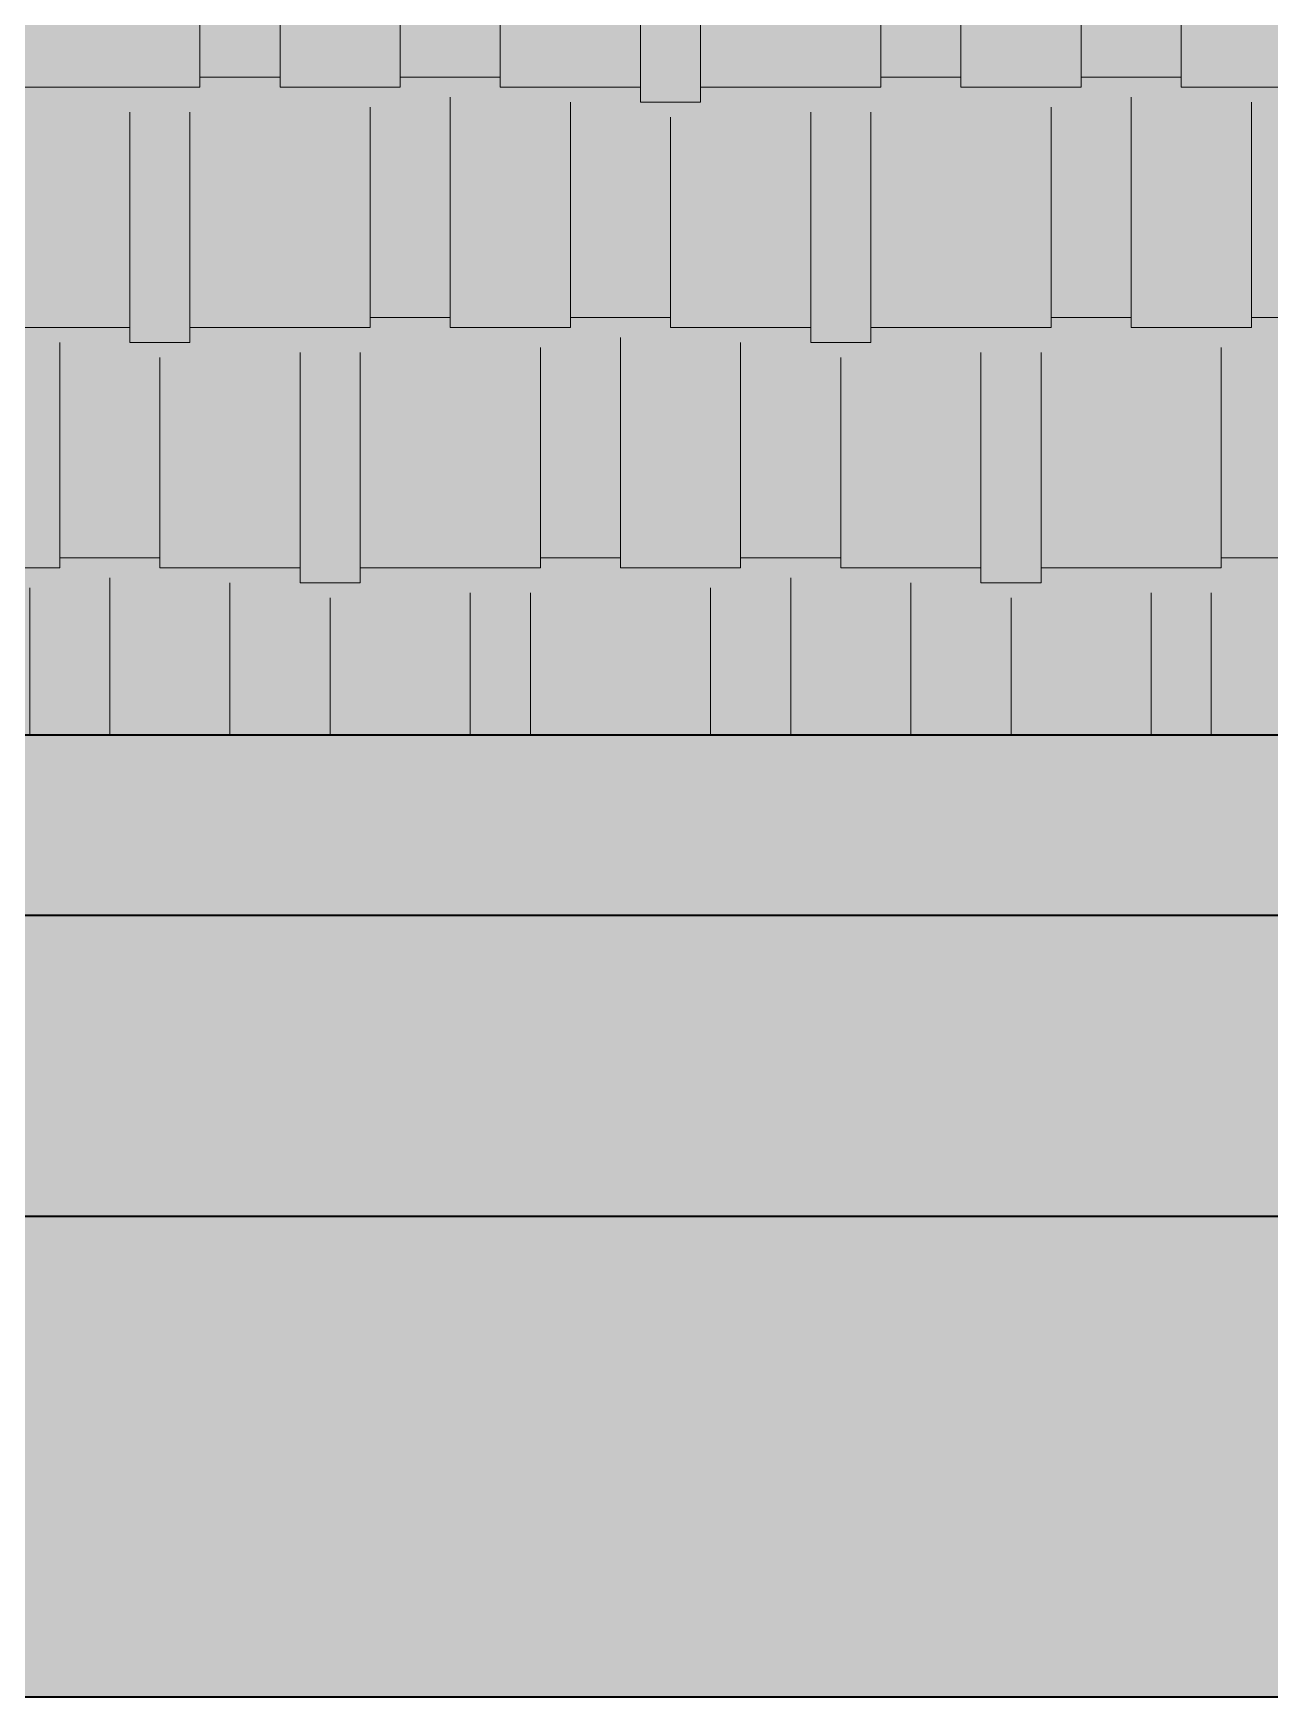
# Model space of a CAD drawing. Header units: inches. Extents: x 132383 to 134532, y 19213 to 20900.
# Drawn here: x 134229.3 to 134352.8, y 19902.6 to 20068.7 of the extents above; entities that cross this region are included whole.
import ezdxf

# ---------------------------------------------------------------- set-up
doc = ezdxf.new("R2010")
doc.units = ezdxf.units.IN
doc.header["$MEASUREMENT"] = 0
doc.layers.add('A-Hatch', color=7, linetype='Continuous', lineweight=9, true_color=0xadadad)
doc.layers.add('A-Wall', color=7, linetype='Continuous', lineweight=35, true_color=0xe06c3e)

msp = doc.modelspace()

# ---------------------------------------------------------------- hatches: boundary and pattern name
at = {"layer": 'A-Hatch'}
h = msp.add_hatch(color=22, dxfattribs=at)
h.paths.add_polyline_path([(133938.25, 20584.59), (134532.25, 20584.59), (134532.25, 19980.59), (133938.25, 19980.59)])
h.paths.add_polyline_path([(133956.25, 20566.59), (134514.25, 20566.59), (134514.25, 19998.59), (133956.25, 19998.59)], flags=16)
h = msp.add_hatch(color=13, dxfattribs=at)
h.set_gradient(color1=(230, 84, 51), color2=(148, 40, 16), tint=1, name='INVCURVED')
h.paths.add_polyline_path([(134514.25, 19998.59), (134235.25, 20159.67), (133956.25, 19998.59)])
h = msp.add_hatch(dxfattribs=at)
h.set_pattern_fill('AR-RSHKE', color=22, scale=2, style=0)
h.set_pattern_definition([(0, (11054.928, 1415.28), (51, 24), [12, -10, 14, -6, 18, -8]), (0, (11066.928, 1416.28), (51, 24), [10, -38, 8, -12]), (0, (11090.928, 1413.78), (51, 24), [6, -62]), (90, (11054.928, 1415.28), (-17, 24), [23, -73]), (90, (11066.928, 1415.28), (-17, 24), [22.5, -73.5]), (90, (11076.928, 1415.28), (-17, 24), [21, -75]), (90, (11090.928, 1413.78), (-17, 24), [23, -73]), (90, (11096.928, 1413.78), (-17, 24), [23, -73]), (90, (11114.928, 1415.28), (-17, 24), [22, -74])])
h.paths.add_polyline_path([(133956.25, 19998.59), (134514.25, 19998.59), (134235.25, 20159.67)])
h = msp.add_hatch(color=13, dxfattribs=at)
h.set_gradient(color1=(230, 84, 51), color2=(148, 40, 16), tint=1, name='INVHEMISPHERICAL')
h.paths.add_polyline_path([(134355.82, 19950.59), (134438.96, 19998.59), (134032.25, 19998.59), (134115.39, 19950.59)])
h.paths.add_polyline_path([(134438.96, 19902.59), (134355.82, 19950.59), (134115.39, 19950.59), (134032.25, 19902.59)])

# ---------------------------------------------------------------- linework, layer by layer
at = {"layer": 'A-Wall'}
for p, q in [((134514.25, 19998.59), (133956.25, 19998.59)), ((134115.39, 19950.59), (134355.82, 19950.59))]:
    msp.add_line(p, q, dxfattribs=at)
for points in [[(133938.25, 20584.59), (134532.25, 20584.59), (134532.25, 19980.59), (133938.25, 19980.59)], [(134032.25, 19902.59), (134438.96, 19902.59), (134438.96, 19998.59), (134032.25, 19998.59)]]:
    msp.add_lwpolyline(points, close=True, dxfattribs=at)

doc.saveas('drawing.dxf')
